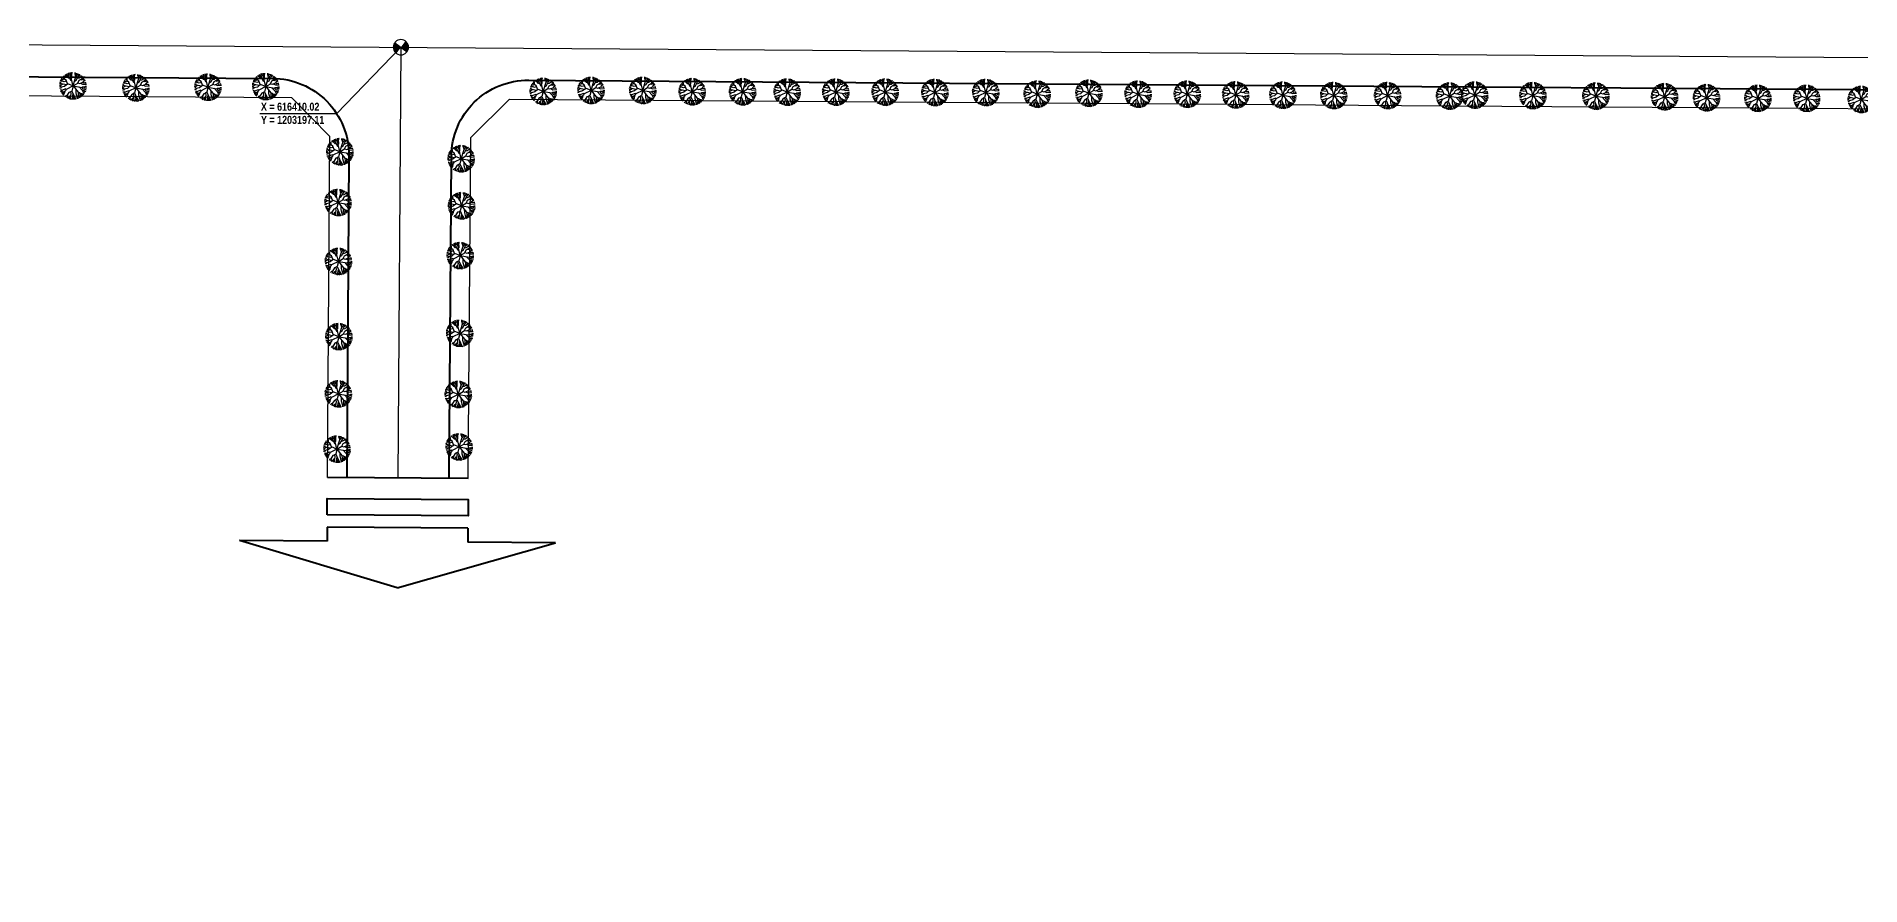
# Model space of a CAD drawing. Header units: millimetres. Extents: x -840588 to 786814, y -467537 to 194195.
# Drawn here: x -11389 to 273541, y -440437 to -307711 of the extents above; entities that cross this region are included whole.
import ezdxf
from ezdxf.enums import TextEntityAlignment as Align

# ---------------------------------------------------------------- set-up
doc = ezdxf.new("R2010")
doc.units = ezdxf.units.MM
doc.header["$LTSCALE"] = 100
doc.header["$MEASUREMENT"] = 0
for name, color, linetype in [('1gt tim duong', 10, 'Continuous'), ('caycay', 96, 'Continuous'), ('GHICHU', 156, 'Continuous'), ('gthong-viahe', 5, 'Continuous')]:
    doc.layers.add(name, color=color, linetype=linetype)
doc.layers.add('gthong-duong', color=7, linetype='Continuous', lineweight=40)
doc.styles.add('BR.VNI-Helve', font='', dxfattribs={"width": 0.8})
doc.styles.get('BR.VNI-Helve').set_extended_font_data('VNI-Helve', bold=True)

# ---------------------------------------------------------------- blocks, each defined once
blk = doc.blocks.new('mt')
at = {"layer": 'gthong-duong'}
for p, q in [((9.37, 0), (5.44, 13.47)), ((5.44, 6), (5.44, 13.47)), ((0, -6), (0, 6)), ((4.25, 6), (5.44, 6)), ((4.25, -6), (4.25, 6)), ((9.37, 0), (5.44, -13.47)), ((4.25, -6), (5.44, -6)), ((5.44, -13.47), (5.44, -6))]:
    blk.add_line(p, q, dxfattribs=at)
blk.add_lwpolyline([(3.19, 6), (1.8, 6), (1.8, -6), (3.19, -6)], close=True, dxfattribs=at)
blk = doc.blocks.new('td1')
h = blk.add_hatch(color=256)
h.dxf.hatch_style = 1
h.paths.add_polyline_path([(0, 1.19), (0, 0), (1.19, 0, 0.414214)])
h.paths.add_polyline_path([(0, 0), (-1.19, 0, 0.414214), (0, -1.19)])
blk.add_line((0, 1.19), (0, -1.19))
blk.add_circle((0, 0), 1.19)
blk = doc.blocks.new('A$C537F0C63')
at = {"layer": 'caycay'}
for p, q in [((1.28, 8.04), (0.44, 8.47)), ((0.92, 8.53), (0.59, 8.8)), ((2.01, 8.72), (0.76, 9.13)), ((0.94, 8.22), (0.92, 8.53)), ((1.92, 9.23), (1.09, 9.65)), ((1.77, 9.62), (1.34, 9.99)), ((2.01, 10.06), (1.67, 10.36)), ((1.88, 9.24), (1.77, 9.62)), ((3.27, 8.53), (1.88, 9.24)), ((2.31, 10.18), (2.01, 10.06)), ((2.54, 8.91), (2.01, 8.72)), ((2.27, 10.55), (2.04, 10.72)), ((2.3, 10.19), (2.27, 10.55)), ((3.22, 9.66), (2.3, 10.19)), ((3, 10.72), (2.57, 11.14)), ((3.27, 10.73), (2.96, 11.4)), ((3.27, 10.73), (3, 10.72)), ((3.99, 9.54), (3.22, 9.66)), ((3.57, 11.08), (3.27, 11.58)), ((4.5, 8.71), (3.27, 10.73)), ((3.91, 7.3), (3.27, 8.53)), ((3.81, 11.1), (3.57, 11.08)), ((3.91, 11.37), (3.79, 11.82)), ((3.81, 11.1), (3.91, 11.37)), ((4.24, 10.5), (3.81, 11.1)), ((4.59, 10.24), (4.24, 10.5)), ((4.71, 10.8), (4.27, 11.99)), ((5.32, 8.31), (4.5, 8.71)), ((4.58, 10.28), (4.71, 10.8)), ((6.13, 6.14), (4.58, 10.28)), ((4.7, 10.83), (4.91, 11.59)), ((4.91, 11.59), (4.85, 12.15)), ((6.13, 6.14), (6.97, 10.92)), ((6.16, 11.94), (6.2, 12.28)), ((6.35, 11.71), (6.16, 11.94)), ((6.35, 11.71), (6.61, 11.94)), ((6.45, 9.84), (6.35, 11.71)), ((6.72, 9.49), (6.45, 9.84)), ((6.53, 8.41), (6.95, 8.57)), ((6.61, 11.94), (6.62, 12.26)), ((6.83, 11.3), (6.89, 12.23)), ((6.97, 10.92), (6.83, 11.3)), ((6.95, 8.57), (7.77, 10.56)), ((6.97, 10.92), (7.44, 11.43)), ((7.39, 9.65), (7.97, 9.8)), ((7.44, 11.43), (7.65, 12.09)), ((7.68, 10.91), (8.02, 11.98)), ((7.77, 10.56), (7.68, 10.91)), ((7.77, 10.56), (8.11, 10.7)), ((7.97, 9.8), (8.93, 10.87)), ((8.11, 10.7), (8.71, 11.71)), ((8.58, 7.28), (9.09, 8.92)), ((8.93, 10.87), (9.27, 11.41)), ((8.93, 10.87), (9.17, 10.86)), ((8.94, 8.45), (9.94, 8.18)), ((9.09, 8.92), (9.75, 9.38)), ((9.17, 10.86), (9.54, 11.24)), ((9.73, 10.45), (10.14, 10.79)), ((9.79, 10.1), (9.73, 10.45)), ((9.75, 9.38), (9.79, 10.1)), ((9.75, 9.38), (10.35, 9.18)), ((9.76, 9.62), (10.89, 10.02)), ((9.79, 10.1), (10.36, 10.59)), ((9.94, 8.18), (10.81, 8.56)), ((10.35, 9.18), (11.2, 9.59)), ((10.79, 8.55), (11.21, 8.41)), ((10.81, 8.56), (11.05, 8.99)), ((11.05, 8.99), (11.44, 9.21)), ((11.21, 8.41), (11.7, 8.71)), ((0.57, 5.77), (0, 5.73)), ((1.76, 6.68), (0.01, 6.66)), ((0.78, 5.51), (0.04, 5.32)), ((0.45, 7.19), (0.09, 7.24)), ((1.06, 5.06), (0.14, 4.78)), ((1.12, 7.32), (0.15, 7.55)), ((1.72, 4.63), (0.31, 4.18)), ((0.71, 7.42), (0.45, 7.19)), ((0.8, 5.49), (0.57, 5.77)), ((1.23, 3.88), (0.57, 3.54)), ((1.86, 5.53), (0.8, 5.49)), ((1.6, 3.79), (0.8, 3.09)), ((1.3, 5.51), (1.06, 5.06)), ((1.7, 3.02), (1.11, 2.6)), ((1.54, 7.55), (1.12, 7.32)), ((1.62, 3.79), (1.23, 3.88)), ((1.52, 7.56), (1.28, 8.04)), ((2.36, 2.53), (1.49, 2.11)), ((3.1, 7.07), (1.52, 7.56)), ((2.11, 4), (1.62, 3.79)), ((2.09, 3.99), (1.7, 3.02)), ((2.15, 5.28), (1.72, 4.63)), ((2.7, 7.19), (1.76, 6.68)), ((2.5, 2.27), (1.82, 1.76)), ((2.18, 5.25), (1.86, 5.53)), ((3.34, 5.51), (2.11, 4)), ((6.13, 6.14), (2.18, 5.25)), ((2.56, 1.71), (2.25, 1.38)), ((2.95, 2.62), (2.36, 2.53)), ((3.43, 2.99), (2.5, 2.27)), ((2.5, 2.27), (2.56, 1.71)), ((3.34, 2.09), (2.64, 1.09)), ((3.88, 7.35), (3.1, 7.07)), ((3.66, 1.72), (3.15, 0.77)), ((3.37, 2.94), (3.34, 2.09)), ((4.04, 3.18), (3.43, 2.99)), ((4.15, 1.49), (3.63, 0.53)), ((4.03, 1.96), (3.66, 1.72)), ((6.13, 6.14), (3.91, 7.3)), ((4.04, 3.18), (4.03, 1.96)), ((4.03, 1.95), (4.15, 1.49)), ((6.13, 6.14), (4.04, 3.18)), ((4.29, 0.72), (4.11, 0.34)), ((4.63, 0.99), (4.29, 0.72)), ((4.63, 0.99), (4.55, 0.2)), ((5.06, 3.01), (4.63, 0.99)), ((4.99, 4.53), (5.06, 3.01)), ((6.06, 1.85), (5.15, 0.08)), ((5.69, 0.28), (5.64, 0.02)), ((6.05, 0.69), (5.69, 0.28)), ((6.03, 0.68), (6.15, 0)), ((6.06, 1.85), (6.05, 0.69)), ((6.05, 1.2), (6.3, 0.89)), ((6.84, 3.9), (6.06, 1.85)), ((6.13, 6.14), (8.58, 7.28)), ((6.13, 6.14), (9.31, 4.77)), ((6.13, 6.14), (6.84, 3.9)), ((6.3, 0.89), (6.57, 0.02)), ((6.33, 2.56), (6.62, 1.86)), ((6.62, 1.86), (7.05, 0.07)), ((6.84, 3.9), (7.43, 3.52)), ((7.43, 3.52), (7.28, 2.68)), ((7.28, 2.68), (7.72, 1.04)), ((7.43, 3.52), (8.1, 3.33)), ((7.72, 1.04), (7.5, 0.7)), ((7.5, 0.7), (7.66, 0.19)), ((7.51, 1.81), (8.13, 1.46)), ((7.68, 0.99), (8.13, 0.34)), ((8.1, 3.33), (9.11, 1.94)), ((8.13, 1.46), (8.63, 0.54)), ((8.28, 7.14), (9.09, 6.75)), ((8.37, 1.01), (8.76, 0.99)), ((8.76, 0.99), (8.99, 0.71)), ((9.11, 1.94), (9.05, 1.46)), ((9.05, 1.46), (9.36, 0.92)), ((9.08, 6.76), (9.9, 6.15)), ((9.09, 6.75), (11.19, 7.34)), ((9.11, 1.91), (9.56, 1.85)), ((9.31, 4.77), (9.56, 4.97)), ((9.31, 4.77), (9.62, 4.17)), ((9.56, 4.97), (11.29, 4.43)), ((9.56, 1.85), (9.93, 1.32)), ((9.62, 4.17), (11.36, 2.93)), ((9.9, 6.15), (11.46, 5.87)), ((9.94, 3.94), (10.23, 2.93)), ((10.23, 2.93), (10.79, 2.14)), ((10.48, 3.56), (10.95, 3.75)), ((10.77, 7.22), (11.65, 6.71)), ((10.92, 3.24), (10.93, 2.74)), ((10.93, 2.74), (11.11, 2.55)), ((10.95, 3.75), (11.66, 3.48)), ((11.19, 7.34), (11.54, 7.84)), ((11.22, 4.45), (11.31, 4.16)), ((11.29, 4.43), (11.54, 4.68)), ((11.31, 4.16), (11.83, 3.87)), ((11.33, 7.54), (11.9, 7.41)), ((11.46, 5.87), (11.83, 6.16)), ((11.46, 5.87), (11.73, 5.47)), ((11.54, 7.84), (11.96, 8.05)), ((11.54, 4.68), (12.06, 4.58)), ((11.65, 6.71), (12.23, 6.76)), ((11.73, 5.47), (12.22, 5.39)), ((11.83, 6.16), (12.27, 6.15)), ((11.9, 7.41), (12.11, 7.5))]:
    blk.add_line(p, q, dxfattribs=at)

msp = doc.modelspace()

# ---------------------------------------------------------------- linework, layer by layer
at = {"layer": '1gt tim duong', "ltscale": 3}
msp.add_line((45534, -309406), (45065, -376713), dxfattribs=at)
msp.add_lwpolyline([(-161054, -307968), (373128, -311687), (440726, -312158, 0.086264), (542081, -295266), (548719, -292939)], format="xyb", dxfattribs=at)
at = {"layer": 'GHICHU'}
for p, q in [((45534, -309401), (35484, -319827)), ((35484, -319827), (23504, -319823))]:
    msp.add_line(p, q, dxfattribs=at)
at = {"layer": 'gthong-duong', "ltscale": 2}
for points in [[(53065, -376769), (53415, -326462, -0.4142136), (65498, -314545), (175005, -315308), (205008, -315517), (251608, -315841), (294380, -316139), (373535, -316690), (440638, -317157, 0.0131857), (456755, -316845, 0.0200229), (481137, -314747, 0.0401707), (528811, -304791)], [(-169502, -440437), (-156129, -358604, 0.0229989), (-154756, -346823), (-154216, -339123, -0.2807175), (-149396, -332334), (-149396, -332334), (-139061, -327890), (-117985, -319120), (-105347, -313969, -0.0988248), (-102272, -313377), (-96640, -313417), (-84228, -313503), (25499, -314267, -0.4142136), (37415, -326350), (37065, -376658)]]:
    msp.add_lwpolyline(points, format="xyb", dxfattribs=at)
at = {"layer": 'gthong-viahe'}
for points in [[(34065, -376637), (34436, -323329), (28478, -317288), (-84249, -316503), (-97431, -316411), (-98874, -316401)], [(56065, -376790), (56436, -323483), (62477, -317524), (174984, -318308), (201841, -318495), (201841, -318495), (248816, -318822), (294359, -319139)]]:
    msp.add_lwpolyline(points, dxfattribs=at)

# ---------------------------------------------------------------- block references
at = {"layer": 'caycay', "extrusion": (-1.84909e-06, -5.24042e-08, 1), "xscale": -347.3280000366057, "yscale": 347.3280000034728, "zscale": 347.3280000000001, "rotation": 3.269462147545186}
for p in [(-3437, -317454, -1), (17649, -317660, -1), (26666, -317563, -1), (6381, -317758, -1), (70011, -318311, -1), (77480, -318161, -1), (85558, -318165, -1), (93280, -318371, -1), (101155, -318374, -1), (108115, -318427, -1), (115705, -318430, -1), (123428, -318433, -1), (131201, -318487, -1), (139145, -318488, -1), (147172, -318745, -1), (155250, -318596, -1), (162941, -318749, -1), (170612, -318752, -1), (178182, -318856, -1), (185549, -318910, -1), (193496, -318964, -1), (201915, -318960, -1), (211583, -319045, -1), (215515, -318883, -1), (224609, -318969, -1), (234441, -319054, -1), (245174, -319141, -1), (251728, -319307, -1), (259757, -319392, -1), (267377, -319395, -1), (275897, -319562, -1), (38248, -327755, -1), (57194, -328840, -1), (37959, -335681, -1), (57262, -336195, -1), (38027, -344894, -1), (57045, -343979, -1), (38096, -356647, -1), (56969, -356129, -1), (38015, -365592, -1), (56741, -365680, -1), (37797, -374233, -1), (56881, -373893, -1)]:
    msp.add_blockref('A$C537F0C63', p, dxfattribs=at)
at = {"layer": 'GHICHU', "xscale": -999.9999999999999, "yscale": 999.9999999999999, "zscale": 1000.000000000001, "rotation": 54.22201368872118}
msp.add_blockref('td1', (45534, -309401), dxfattribs=at)
at = {"layer": 'gthong-duong', "ltscale": 2, "xscale": -1833.333333745511, "yscale": 1833.333333255724, "zscale": 1833.333333659928, "rotation": 89.60108050944449}
msp.add_blockref('mt', (45065, -376713), dxfattribs=at)

# ---------------------------------------------------------------- texts
at = {"layer": 'GHICHU', "style": 'BR.VNI-Helve', "width": 0.8}
for s, p in [('X = 616410.02', (23674, -318688)), ('Y = 1203197.11', (23678, -320750))]:
    msp.add_text(s, height=1250, rotation=359.97726, dxfattribs=at).set_placement(p, align=Align.MIDDLE_LEFT)

doc.saveas('drawing.dxf')
